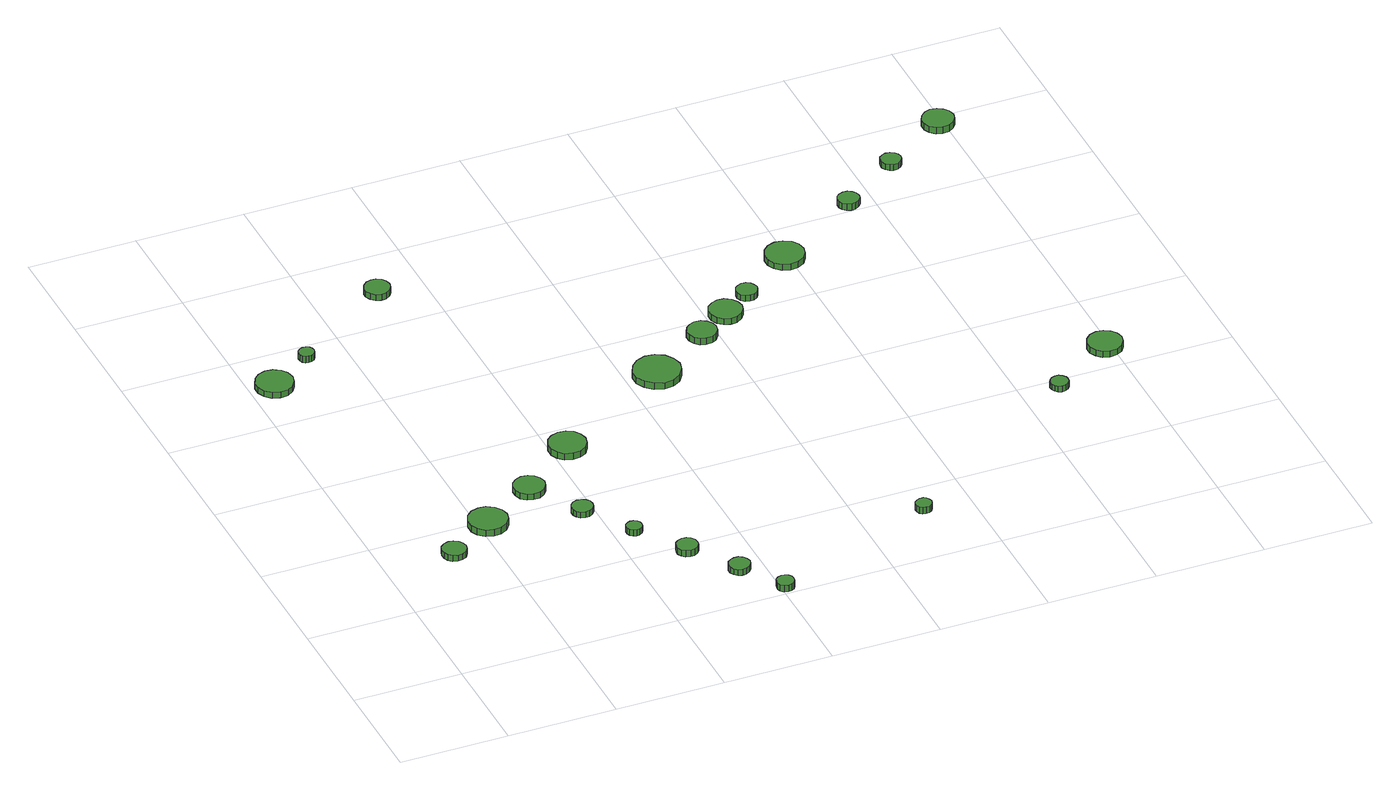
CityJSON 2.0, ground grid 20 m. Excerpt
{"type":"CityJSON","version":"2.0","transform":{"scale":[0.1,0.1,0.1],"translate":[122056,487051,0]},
"CityObjects":{
"tree1":{"type":"SolitaryVegetationObject","attributes":{"function":"something"},"geometry":[{"type":"MultiSurface","lod":"1","boundaries":[[[0,1,2,3,4,5,6,7,8,9,10,11,12,13,14]],[[15,16,17,18,19,20,21,22,23,24,25,26,27,28,29]],[[0,29,28,1]],[[1,28,27,2]],[[2,27,26,3]],[[3,26,25,4]],[[4,25,24,5]],[[5,24,23,6]],[[6,23,22,7]],[[7,22,21,8]],[[8,21,20,9]],[[9,20,19,10]],[[10,19,18,11]],[[11,18,17,12]],[[12,17,16,13]],[[13,16,15,14]],[[14,15,29,0]]]}]},
"tree2":{"type":"SolitaryVegetationObject","attributes":{"function":"something"},"geometry":[{"type":"MultiSurface","lod":"1","boundaries":[[[30,31,32,33,34,35,36,37,38,39,40,41,42,43,44]],[[45,46,47,48,49,50,51,52,53,54,55,56,57,58,59]],[[30,59,58,31]],[[31,58,57,32]],[[32,57,56,33]],[[33,56,55,34]],[[34,55,54,35]],[[35,54,53,36]],[[36,53,52,37]],[[37,52,51,38]],[[38,51,50,39]],[[39,50,49,40]],[[40,49,48,41]],[[41,48,47,42]],[[42,47,46,43]],[[43,46,45,44]],[[44,45,59,30]]]}]},
"tree3":{"type":"SolitaryVegetationObject","attributes":{"function":"something"},"geometry":[{"type":"MultiSurface","lod":"1","boundaries":[[[60,61,62,63,64,65,66,67,68,69,70,71,72,73,74]],[[75,76,77,78,79,80,81,82,83,84,85,86,87,88,89]],[[60,89,88,61]],[[61,88,87,62]],[[62,87,86,63]],[[63,86,85,64]],[[64,85,84,65]],[[65,84,83,66]],[[66,83,82,67]],[[67,82,81,68]],[[68,81,80,69]],[[69,80,79,70]],[[70,79,78,71]],[[71,78,77,72]],[[72,77,76,73]],[[73,76,75,74]],[[74,75,89,60]]]}]},
"tree4":{"type":"SolitaryVegetationObject","attributes":{"function":"something"},"geometry":[{"type":"MultiSurface","lod":"1","boundaries":[[[90,91,92,93,94,95,96,97,98,99,100,101,102,103,104]],[[105,106,107,108,109,110,111,112,113,114,115,116,117,118,119]],[[90,119,118,91]],[[91,118,117,92]],[[92,117,116,93]],[[93,116,115,94]],[[94,115,114,95]],[[95,114,113,96]],[[96,113,112,97]],[[97,112,111,98]],[[98,111,110,99]],[[99,110,109,100]],[[100,109,108,101]],[[101,108,107,102]],[[102,107,106,103]],[[103,106,105,104]],[[104,105,119,90]]]}]},
"tree5":{"type":"SolitaryVegetationObject","attributes":{"function":"something"},"geometry":[{"type":"MultiSurface","lod":"1","boundaries":[[[120,121,122,123,124,125,126,127,128,129,130,131,132,133,134]],[[135,136,137,138,139,140,141,142,143,144,145,146,147,148,149]],[[120,149,148,121]],[[121,148,147,122]],[[122,147,146,123]],[[123,146,145,124]],[[124,145,144,125]],[[125,144,143,126]],[[126,143,142,127]],[[127,142,141,128]],[[128,141,140,129]],[[129,140,139,130]],[[130,139,138,131]],[[131,138,137,132]],[[132,137,136,133]],[[133,136,135,134]],[[134,135,149,120]]]}]},
"tree6":{"type":"SolitaryVegetationObject","attributes":{"function":"something"},"geometry":[{"type":"MultiSurface","lod":"1","boundaries":[[[150,151,152,153,154,155,156,157,158,159,160,161,162,163,164]],[[165,166,167,168,169,170,171,172,173,174,175,176,177,178,179]],[[150,179,178,151]],[[151,178,177,152]],[[152,177,176,153]],[[153,176,175,154]],[[154,175,174,155]],[[155,174,173,156]],[[156,173,172,157]],[[157,172,171,158]],[[158,171,170,159]],[[159,170,169,160]],[[160,169,168,161]],[[161,168,167,162]],[[162,167,166,163]],[[163,166,165,164]],[[164,165,179,150]]]}]},
"tree7":{"type":"SolitaryVegetationObject","attributes":{"function":"something"},"geometry":[{"type":"MultiSurface","lod":"1","boundaries":[[[180,181,182,183,184,185,186,187,188,189,190,191,192,193,194]],[[195,196,197,198,199,200,201,202,203,204,205,206,207,208,209]],[[180,209,208,181]],[[181,208,207,182]],[[182,207,206,183]],[[183,206,205,184]],[[184,205,204,185]],[[185,204,203,186]],[[186,203,202,187]],[[187,202,201,188]],[[188,201,200,189]],[[189,200,199,190]],[[190,199,198,191]],[[191,198,197,192]],[[192,197,196,193]],[[193,196,195,194]],[[194,195,209,180]]]}]},
"tree8":{"type":"SolitaryVegetationObject","attributes":{"function":"something"},"geometry":[{"type":"MultiSurface","lod":"1","boundaries":[[[210,211,212,213,214,215,216,217,218,219,220,221,222,223,224]],[[225,226,227,228,229,230,231,232,233,234,235,236,237,238,239]],[[210,239,238,211]],[[211,238,237,212]],[[212,237,236,213]],[[213,236,235,214]],[[214,235,234,215]],[[215,234,233,216]],[[216,233,232,217]],[[217,232,231,218]],[[218,231,230,219]],[[219,230,229,220]],[[220,229,228,221]],[[221,228,227,222]],[[222,227,226,223]],[[223,226,225,224]],[[224,225,239,210]]]}]},
"tree9":{"type":"SolitaryVegetationObject","attributes":{"function":"something"},"geometry":[{"type":"MultiSurface","lod":"1","boundaries":[[[240,241,242,243,244,245,246,247,248,249,250,251,252,253,254]],[[255,256,257,258,259,260,261,262,263,264,265,266,267,268,269]],[[240,269,268,241]],[[241,268,267,242]],[[242,267,266,243]],[[243,266,265,244]],[[244,265,264,245]],[[245,264,263,246]],[[246,263,262,247]],[[247,262,261,248]],[[248,261,260,249]],[[249,260,259,250]],[[250,259,258,251]],[[251,258,257,252]],[[252,257,256,253]],[[253,256,255,254]],[[254,255,269,240]]]}]},
"tree10":{"type":"SolitaryVegetationObject","attributes":{"function":"something"},"geometry":[{"type":"MultiSurface","lod":"1","boundaries":[[[270,271,272,273,274,275,276,277,278,279,280,281,282,283,284]],[[285,286,287,288,289,290,291,292,293,294,295,296,297,298,299]],[[270,299,298,271]],[[271,298,297,272]],[[272,297,296,273]],[[273,296,295,274]],[[274,295,294,275]],[[275,294,293,276]],[[276,293,292,277]],[[277,292,291,278]],[[278,291,290,279]],[[279,290,289,280]],[[280,289,288,281]],[[281,288,287,282]],[[282,287,286,283]],[[283,286,285,284]],[[284,285,299,270]]]}]},
"tree11":{"type":"SolitaryVegetationObject","attributes":{"function":"something"},"geometry":[{"type":"MultiSurface","lod":"1","boundaries":[[[300,301,302,303,304,305,306,307,308,309,310,311,312,313,314]],[[315,316,317,318,319,320,321,322,323,324,325,326,327,328,329]],[[300,329,328,301]],[[301,328,327,302]],[[302,327,326,303]],[[303,326,325,304]],[[304,325,324,305]],[[305,324,323,306]],[[306,323,322,307]],[[307,322,321,308]],[[308,321,320,309]],[[309,320,319,310]],[[310,319,318,311]],[[311,318,317,312]],[[312,317,316,313]],[[313,316,315,314]],[[314,315,329,300]]]}]},
"tree12":{"type":"SolitaryVegetationObject","attributes":{"function":"something"},"geometry":[{"type":"MultiSurface","lod":"1","boundaries":[[[330,331,332,333,334,335,336,337,338,339,340,341,342,343,344]],[[345,346,347,348,349,350,351,352,353,354,355,356,357,358,359]],[[330,359,358,331]],[[331,358,357,332]],[[332,357,356,333]],[[333,356,355,334]],[[334,355,354,335]],[[335,354,353,336]],[[336,353,352,337]],[[337,352,351,338]],[[338,351,350,339]],[[339,350,349,340]],[[340,349,348,341]],[[341,348,347,342]],[[342,347,346,343]],[[343,346,345,344]],[[344,345,359,330]]]}]},
"tree13":{"type":"SolitaryVegetationObject","attributes":{"function":"something"},"geometry":[{"type":"MultiSurface","lod":"1","boundaries":[[[360,361,362,363,364,365,366,367,368,369,370,371,372,373,374]],[[375,376,377,378,379,380,381,382,383,384,385,386,387,388,389]],[[360,389,388,361]],[[361,388,387,362]],[[362,387,386,363]],[[363,386,385,364]],[[364,385,384,365]],[[365,384,383,366]],[[366,383,382,367]],[[367,382,381,368]],[[368,381,380,369]],[[369,380,379,370]],[[370,379,378,371]],[[371,378,377,372]],[[372,377,376,373]],[[373,376,375,374]],[[374,375,389,360]]]}]},
"tree14":{"type":"SolitaryVegetationObject","attributes":{"function":"something"},"geometry":[{"type":"MultiSurface","lod":"1","boundaries":[[[390,391,392,393,394,395,396,397,398,399,400,401,402,403,404]],[[405,406,407,408,409,410,411,412,413,414,415,416,417,418,419]],[[390,419,418,391]],[[391,418,417,392]],[[392,417,416,393]],[[393,416,415,394]],[[394,415,414,395]],[[395,414,413,396]],[[396,413,412,397]],[[397,412,411,398]],[[398,411,410,399]],[[399,410,409,400]],[[400,409,408,401]],[[401,408,407,402]],[[402,407,406,403]],[[403,406,405,404]],[[404,405,419,390]]]}]},
"tree15":{"type":"SolitaryVegetationObject","attributes":{"function":"something"},"geometry":[{"type":"MultiSurface","lod":"1","boundaries":[[[420,421,422,423,424,425,426,427,428,429,430,431,432,433,434]],[[435,436,437,438,439,440,441,442,443,444,445,446,447,448,449]],[[420,449,448,421]],[[421,448,447,422]],[[422,447,446,423]],[[423,446,445,424]],[[424,445,444,425]],[[425,444,443,426]],[[426,443,442,427]],[[427,442,441,428]],[[428,441,440,429]],[[429,440,439,430]],[[430,439,438,431]],[[431,438,437,432]],[[432,437,436,433]],[[433,436,435,434]],[[434,435,449,420]]]}]},
"tree16":{"type":"SolitaryVegetationObject","attributes":{"function":"something"},"geometry":[{"type":"MultiSurface","lod":"1","boundaries":[[[450,451,452,453,454,455,456,457,458,459,460,461,462,463,464]],[[465,466,467,468,469,470,471,472,473,474,475,476,477,478,479]],[[450,479,478,451]],[[451,478,477,452]],[[452,477,476,453]],[[453,476,475,454]],[[454,475,474,455]],[[455,474,473,456]],[[456,473,472,457]],[[457,472,471,458]],[[458,471,470,459]],[[459,470,469,460]],[[460,469,468,461]],[[461,468,467,462]],[[462,467,466,463]],[[463,466,465,464]],[[464,465,479,450]]]}]},
"tree17":{"type":"SolitaryVegetationObject","attributes":{"function":"something"},"geometry":[{"type":"MultiSurface","lod":"1","boundaries":[[[480,481,482,483,484,485,486,487,488,489,490,491,492,493,494]],[[495,496,497,498,499,500,501,502,503,504,505,506,507,508,509]],[[480,509,508,481]],[[481,508,507,482]],[[482,507,506,483]],[[483,506,505,484]],[[484,505,504,485]],[[485,504,503,486]],[[486,503,502,487]],[[487,502,501,488]],[[488,501,500,489]],[[489,500,499,490]],[[490,499,498,491]],[[491,498,497,492]],[[492,497,496,493]],[[493,496,495,494]],[[494,495,509,480]]]}]},
"tree18":{"type":"SolitaryVegetationObject","attributes":{"function":"something"},"geometry":[{"type":"MultiSurface","lod":"1","boundaries":[[[510,511,512,513,514,515,516,517,518,519,520,521,522,523,524]],[[525,526,527,528,529,530,531,532,533,534,535,536,537,538,539]],[[510,539,538,511]],[[511,538,537,512]],[[512,537,536,513]],[[513,536,535,514]],[[514,535,534,515]],[[515,534,533,516]],[[516,533,532,517]],[[517,532,531,518]],[[518,531,530,519]],[[519,530,529,520]],[[520,529,528,521]],[[521,528,527,522]],[[522,527,526,523]],[[523,526,525,524]],[[524,525,539,510]]]}]},
"tree19":{"type":"SolitaryVegetationObject","attributes":{"function":"something"},"geometry":[{"type":"MultiSurface","lod":"1","boundaries":[[[540,541,542,543,544,545,546,547,548,549,550,551,552,553,554]],[[555,556,557,558,559,560,561,562,563,564,565,566,567,568,569]],[[540,569,568,541]],[[541,568,567,542]],[[542,567,566,543]],[[543,566,565,544]],[[544,565,564,545]],[[545,564,563,546]],[[546,563,562,547]],[[547,562,561,548]],[[548,561,560,549]],[[549,560,559,550]],[[550,559,558,551]],[[551,558,557,552]],[[552,557,556,553]],[[553,556,555,554]],[[554,555,569,540]]]}]},
"tree20":{"type":"SolitaryVegetationObject","attributes":{"function":"something"},"geometry":[{"type":"MultiSurface","lod":"1","boundaries":[[[570,571,572,573,574,575,576,577,578,579,580,581,582,583,584]],[[585,586,587,588,589,590,591,592,593,594,595,596,597,598,599]],[[570,599,598,571]],[[571,598,597,572]],[[572,597,596,573]],[[573,596,595,574]],[[574,595,594,575]],[[575,594,593,576]],[[576,593,592,577]],[[577,592,591,578]],[[578,591,590,579]],[[579,590,589,580]],[[580,589,588,581]],[[581,588,587,582]],[[582,587,586,583]],[[583,586,585,584]],[[584,585,599,570]]]}]},
"tree21":{"type":"SolitaryVegetationObject","attributes":{"function":"something"},"geometry":[{"type":"MultiSurface","lod":"1","boundaries":[[[600,601,602,603,604,605,606,607,608,609,610,611,612,613,614]],[[615,616,617,618,619,620,621,622,623,624,625,626,627,628,629]],[[600,629,628,601]],[[601,628,627,602]],[[602,627,626,603]],[[603,626,625,604]],[[604,625,624,605]],[[605,624,623,606]],[[606,623,622,607]],[[607,622,621,608]],[[608,621,620,609]],[[609,620,619,610]],[[610,619,618,611]],[[611,618,617,612]],[[612,617,616,613]],[[613,616,615,614]],[[614,615,629,600]]]}]},
"tree22":{"type":"SolitaryVegetationObject","attributes":{"function":"something"},"geometry":[{"type":"MultiSurface","lod":"1","boundaries":[[[630,631,632,633,634,635,636,637,638,639,640,641,642,643,644]],[[645,646,647,648,649,650,651,652,653,654,655,656,657,658,659]],[[630,659,658,631]],[[631,658,657,632]],[[632,657,656,633]],[[633,656,655,634]],[[634,655,654,635]],[[635,654,653,636]],[[636,653,652,637]],[[637,652,651,638]],[[638,651,650,639]],[[639,650,649,640]],[[640,649,648,641]],[[641,648,647,642]],[[642,647,646,643]],[[643,646,645,644]],[[644,645,659,630]]]}]},
"tree23":{"type":"SolitaryVegetationObject","attributes":{"function":"something"},"geometry":[{"type":"MultiSurface","lod":"1","boundaries":[[[660,661,662,663,664,665,666,667,668,669,670,671,672,673,674]],[[675,676,677,678,679,680,681,682,683,684,685,686,687,688,689]],[[660,689,688,661]],[[661,688,687,662]],[[662,687,686,663]],[[663,686,685,664]],[[664,685,684,665]],[[665,684,683,666]],[[666,683,682,667]],[[667,682,681,668]],[[668,681,680,669]],[[669,680,679,670]],[[670,679,678,671]],[[671,678,677,672]],[[672,677,676,673]],[[673,676,675,674]],[[674,675,689,660]]]}]}
},
"vertices":[
[151,331,14],[149,340,14],[144,347,14],[136,352,14],[127,353,14],[118,350,14],[111,344,14],[108,335,14],[108,326,14],[111,318,14],[118,312,14],[127,309,14],[136,310,14],[144,314,14],[149,322,14],[149,322,2],[144,314,2],[136,310,2],[127,309,2],[118,312,2],[111,318,2],[108,326,2],[108,335,2],[111,344,2],[118,350,2],[127,353,2],[136,352,2],[144,347,2],[149,340,2],[151,331,2],
[75,900,20],[72,914,20],[64,925,20],[52,932,20],[38,934,20],[24,929,20],[14,920,20],[8,907,20],[8,893,20],[14,880,20],[24,870,20],[38,866,20],[52,867,20],[64,875,20],[72,886,20],[72,886,8],[64,875,8],[52,867,8],[38,866,8],[24,870,8],[14,880,8],[8,893,8],[8,907,8],[14,920,8],[24,929,8],[38,934,8],[52,932,8],[64,925,8],[72,914,8],[75,900,8],
[251,387,16],[248,401,16],[239,413,16],[226,421,16],[212,422,16],[198,418,16],[187,408,16],[181,394,16],[181,379,16],[187,366,16],[198,356,16],[212,352,16],[226,353,16],[239,360,16],[248,372,16],[248,372,3],[239,360,3],[226,353,3],[212,352,3],[198,356,3],[187,366,3],[181,379,3],[181,394,3],[187,408,3],[198,418,3],[212,422,3],[226,421,3],[239,413,3],[248,401,3],[251,387,3],
[142,964,16],[141,970,16],[138,974,16],[132,977,16],[126,978,16],[121,976,16],[116,972,16],[114,967,16],[114,961,16],[116,955,16],[121,951,16],[126,950,16],[132,950,16],[138,953,16],[141,958,16],[141,958,3],[138,953,3],[132,950,3],[126,950,3],[121,951,3],[116,955,3],[114,961,3],[114,967,3],[116,972,3],[121,976,3],[126,978,3],[132,977,3],[138,974,3],[141,970,3],[142,964,3],
[348,451,16],[345,462,16],[338,472,16],[328,478,16],[316,479,16],[305,475,16],[296,467,16],[292,457,16],[292,445,16],[296,434,16],[305,426,16],[316,423,16],[328,424,16],[338,430,16],[345,439,16],[345,439,4],[338,430,4],[328,424,4],[316,423,4],[305,426,4],[296,434,4],[292,445,4],[292,457,4],[296,467,4],[305,475,4],[316,479,4],[328,478,4],[338,472,4],[345,462,4],[348,451,4],
[397,358,16],[396,366,16],[391,372,16],[384,376,16],[376,377,16],[368,375,16],[362,369,16],[359,362,16],[359,354,16],[362,347,16],[368,341,16],[376,339,16],[384,340,16],[391,344,16],[396,350,16],[396,350,4],[391,344,4],[384,340,4],[376,339,4],[368,341,4],[362,347,4],[359,354,4],[359,362,4],[362,369,4],[368,375,4],[376,377,4],[384,376,4],[391,372,4],[396,366,4],[397,358,4],
[450,270,16],[449,275,16],[446,280,16],[440,283,16],[434,284,16],[429,282,16],[424,278,16],[422,273,16],[422,267,16],[424,261,16],[429,257,16],[434,255,16],[440,256,16],[446,259,16],[449,264,16],[449,264,4],[446,259,4],[440,256,4],[434,255,4],[429,257,4],[424,261,4],[422,267,4],[422,273,4],[424,278,4],[429,282,4],[434,284,4],[440,283,4],[446,280,4],[449,275,4],[450,270,4],
[515,181,17],[514,189,17],[509,196,17],[502,200,17],[494,201,17],[486,198,17],[480,193,17],[477,185,17],[477,177,17],[480,170,17],[486,165,17],[494,162,17],[502,163,17],[509,167,17],[514,174,17],[514,174,4],[509,167,4],[502,163,4],[494,162,4],[486,165,4],[480,170,4],[477,177,4],[477,185,4],[480,193,4],[486,198,4],[494,201,4],[502,200,4],[509,196,4],[514,189,4],[515,181,4],
[575,94,17],[573,102,17],[568,109,17],[561,113,17],[553,113,17],[546,111,17],[540,106,17],[536,98,17],[536,90,17],[540,83,17],[546,77,17],[553,75,17],[561,76,17],[568,80,17],[573,86,17],[573,86,5],[568,80,5],[561,76,5],[553,75,5],[546,77,5],[540,83,5],[536,90,5],[536,98,5],[540,106,5],[546,111,5],[553,113,5],[561,113,5],[568,109,5],[573,102,5],[575,94,5],
[460,535,21],[457,548,21],[449,560,21],[437,567,21],[423,568,21],[409,564,21],[399,555,21],[393,542,21],[393,527,21],[399,515,21],[409,505,21],[423,501,21],[437,502,21],[449,509,21],[457,521,21],[457,521,8],[449,509,8],[437,502,8],[423,501,8],[409,505,8],[399,515,8],[393,527,8],[393,542,8],[399,555,8],[409,564,8],[423,568,8],[437,567,8],[449,560,8],[457,548,8],[460,535,8],
[623,17,17],[622,24,17],[618,29,17],[612,32,17],[606,33,17],[599,31,17],[594,26,17],[592,20,17],[592,14,17],[594,8,17],[599,3,17],[606,1,17],[612,2,17],[618,5,17],[622,11,17],[622,11,4],[618,5,4],[612,2,4],[606,1,4],[599,3,4],[594,8,4],[592,14,4],[592,20,4],[594,26,4],[599,31,4],[606,33,4],[612,32,4],[618,29,4],[622,24,4],[623,17,4],
[337,1092,17],[335,1101,17],[330,1109,17],[321,1114,17],[312,1115,17],[302,1112,17],[295,1105,17],[291,1096,17],[291,1087,17],[295,1078,17],[302,1071,17],[312,1068,17],[321,1069,17],[330,1074,17],[335,1082,17],[335,1082,5],[330,1074,5],[321,1069,5],[312,1068,5],[302,1071,5],[295,1078,5],[291,1087,5],[291,1096,5],[295,1105,5],[302,1112,5],[312,1115,5],[321,1114,5],[330,1109,5],[335,1101,5],[337,1092,5],
[698,681,16],[694,698,16],[684,713,16],[669,722,16],[651,724,16],[634,718,16],[621,706,16],[613,690,16],[613,672,16],[621,656,16],[634,644,16],[651,638,16],[669,640,16],[684,649,16],[694,664,16],[694,664,3],[684,649,3],[669,640,3],[651,638,3],[634,644,3],[621,656,3],[613,672,3],[613,690,3],[621,706,3],[634,718,3],[651,724,3],[669,722,3],[684,713,3],[694,698,3],[698,681,3],
[928,133,19],[926,139,19],[923,144,19],[918,147,19],[912,147,19],[906,145,19],[901,141,19],[899,136,19],[899,130,19],[901,124,19],[906,120,19],[912,119,19],[918,119,19],[923,122,19],[926,127,19],[926,127,6],[923,122,6],[918,119,6],[912,119,6],[906,120,6],[901,124,6],[899,130,6],[899,136,6],[901,141,6],[906,145,6],[912,147,6],[918,147,6],[923,144,6],[926,139,6],[928,133,6],
[799,759,15],[797,770,15],[790,779,15],[781,785,15],[769,786,15],[759,782,15],[751,775,15],[746,765,15],[746,754,15],[751,743,15],[759,736,15],[769,733,15],[781,734,15],[790,739,15],[797,748,15],[797,748,2],[790,739,2],[781,734,2],[769,733,2],[759,736,2],[751,743,2],[746,754,2],[746,765,2],[751,775,2],[759,782,2],[769,786,2],[781,785,2],[790,779,2],[797,770,2],[799,759,2],
[864,800,15],[861,812,15],[854,822,15],[843,829,15],[831,830,15],[819,826,15],[809,818,15],[804,806,15],[804,794,15],[809,782,15],[819,774,15],[831,770,15],[843,771,15],[854,778,15],[861,788,15],[861,788,3],[854,778,3],[843,771,3],[831,770,3],[819,774,3],[809,782,3],[804,794,3],[804,806,3],[809,818,3],[819,826,3],[831,830,3],[843,829,3],[854,822,3],[861,812,3],[864,800,3],
[909,840,15],[907,847,15],[903,854,15],[896,858,15],[888,859,15],[880,856,15],[874,851,15],[871,844,15],[871,836,15],[874,828,15],[880,823,15],[888,821,15],[896,821,15],[903,825,15],[907,832,15],[907,832,3],[903,825,3],[896,821,3],[888,821,3],[880,823,3],[874,828,3],[871,836,3],[871,844,3],[874,851,3],[880,856,3],[888,859,3],[896,858,3],[903,854,3],[907,847,3],[909,840,3],
[1027,914,15],[1024,928,15],[1016,940,15],[1003,947,15],[988,949,15],[974,944,15],[963,934,15],[957,921,15],[957,906,15],[963,893,15],[974,883,15],[988,878,15],[1003,880,15],[1016,887,15],[1024,899,15],[1024,899,3],[1016,887,3],[1003,880,3],[988,878,3],[974,883,3],[963,893,3],[957,906,3],[957,921,3],[963,934,3],[974,944,3],[988,949,3],[1003,947,3],[1016,940,3],[1024,928,3],[1027,914,3],
[1285,375,18],[1284,382,18],[1280,387,18],[1274,391,18],[1267,391,18],[1261,389,18],[1256,385,18],[1253,379,18],[1253,372,18],[1256,366,18],[1261,361,18],[1267,359,18],[1274,360,18],[1280,363,18],[1284,369,18],[1284,369,6],[1280,363,6],[1274,360,6],[1267,359,6],[1261,361,6],[1256,366,6],[1253,372,6],[1253,379,6],[1256,385,6],[1261,389,6],[1267,391,6],[1274,391,6],[1280,387,6],[1284,382,6],[1285,375,6],
[1176,1020,15],[1174,1028,15],[1169,1035,15],[1162,1039,15],[1154,1040,15],[1146,1037,15],[1140,1032,15],[1137,1024,15],[1137,1016,15],[1140,1009,15],[1146,1004,15],[1154,1001,15],[1162,1002,15],[1169,1006,15],[1174,1012,15],[1174,1012,2],[1169,1006,2],[1162,1002,2],[1154,1001,2],[1146,1004,2],[1140,1009,2],[1137,1016,2],[1137,1024,2],[1140,1032,2],[1146,1037,2],[1154,1040,2],[1162,1039,2],[1169,1035,2],[1174,1028,2],[1176,1020,2],
[1419,455,17],[1416,468,17],[1408,478,17],[1397,485,17],[1384,486,17],[1371,482,17],[1362,473,17],[1356,461,17],[1356,448,17],[1362,436,17],[1371,427,17],[1384,423,17],[1397,425,17],[1408,431,17],[1416,442,17],[1416,442,5],[1408,431,5],[1397,425,5],[1384,423,5],[1371,427,5],[1362,436,5],[1356,448,5],[1356,461,5],[1362,473,5],[1371,482,5],[1384,486,5],[1397,485,5],[1408,478,5],[1416,468,5],[1419,455,5],
[1287,1099,15],[1285,1106,15],[1281,1112,15],[1274,1116,15],[1266,1117,15],[1259,1115,15],[1253,1110,15],[1250,1103,15],[1250,1095,15],[1253,1088,15],[1259,1083,15],[1266,1080,15],[1274,1081,15],[1281,1085,15],[1285,1091,15],[1285,1091,3],[1281,1085,3],[1274,1081,3],[1266,1080,3],[1259,1083,3],[1253,1088,3],[1250,1095,3],[1250,1103,3],[1253,1110,3],[1259,1115,3],[1266,1117,3],[1274,1116,3],[1281,1112,3],[1285,1106,3],[1287,1099,3],
[1419,1179,14],[1416,1191,14],[1409,1200,14],[1399,1206,14],[1387,1208,14],[1376,1204,14],[1367,1196,14],[1362,1185,14],[1362,1173,14],[1367,1162,14],[1376,1154,14],[1387,1151,14],[1399,1152,14],[1409,1158,14],[1416,1167,14],[1416,1167,1],[1409,1158,1],[1399,1152,1],[1387,1151,1],[1376,1154,1],[1367,1162,1],[1362,1173,1],[1362,1185,1],[1367,1196,1],[1376,1204,1],[1387,1208,1],[1399,1206,1],[1409,1200,1],[1416,1191,1],[1419,1179,1]
]}
